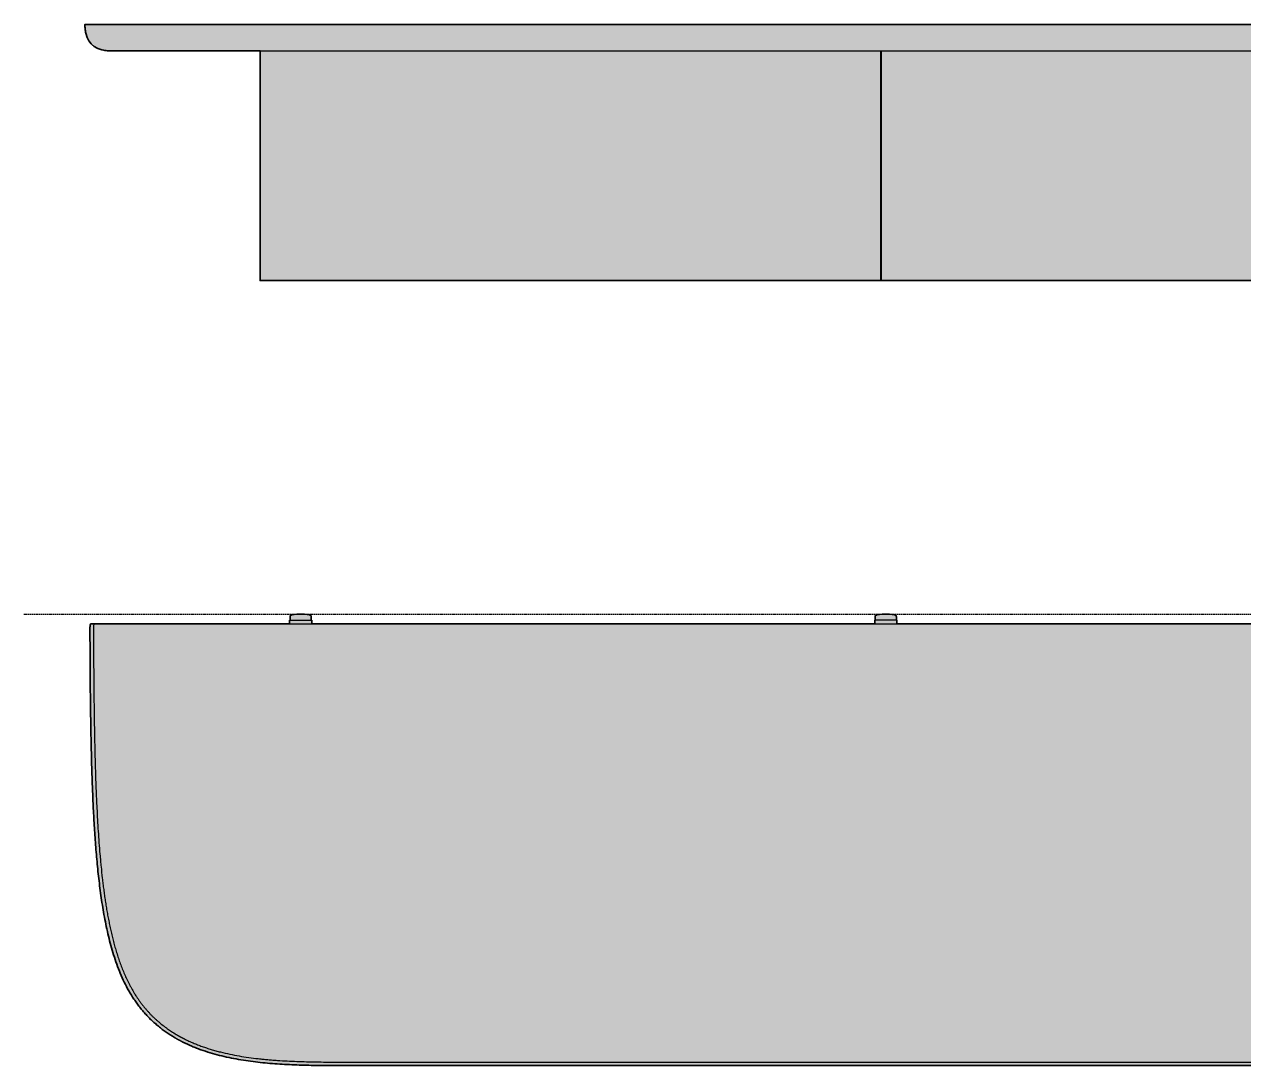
# Model space of a CAD drawing. Header units: millimetres. Extents: x 53 to 1432, y -456 to 160.
# Drawn here: x 53 to 742, y -456 to 133 of the extents above; entities that cross this region are included whole.
import ezdxf

# ---------------------------------------------------------------- set-up
doc = ezdxf.new("R2010")
doc.units = ezdxf.units.MM
doc.linetypes.add('Dots', pattern=[1, 0, -1])
doc.layers.add('Blocks', color=7, linetype='Continuous')
doc.layers.add('Blocks$Fill', color=7, linetype='Continuous', true_color=0xffffff)
for name, color, linetype, lineweight, true_color in [('Blocks$Inner', 7, 'Continuous', 25, 0x007f00), ('Blocks$Outline', 7, 'Continuous', 35, 0xff3f3f), ('Groud', 7, 'Dots', 25, 0x243775)]:
    doc.layers.add(name, color=color, linetype=linetype, lineweight=lineweight, true_color=true_color)

# ---------------------------------------------------------------- blocks, each defined once
blk = doc.blocks.new('Korpus Shelf Top')
at = {"layer": 'Blocks$Fill'}
blk.add_hatch(color=256, dxfattribs=at).paths.add_polyline_path([(824.14, -5.5), (936.56, -5.5), (936.57, -5.5), (936.57, -5.5), (936.57, -5.5), (936.58, -5.5), (936.58, -5.5), (936.59, -5.5), (936.59, -5.5), (936.6, -5.5), (936.6, -5.5), (936.6, -5.5), (936.61, -5.5), (936.61, -5.51), (936.62, -5.51), (936.62, -5.51), (936.63, -5.51), (936.63, -5.51), (936.63, -5.51), (936.64, -5.51), (936.64, -5.51), (936.65, -5.52), (936.65, -5.52), (936.65, -5.52), (936.66, -5.52), (936.66, -5.52), (936.67, -5.53), (936.67, -5.53), (936.67, -5.53), (936.68, -5.53), (936.68, -5.53), (936.69, -5.54), (936.69, -5.54), (936.69, -5.54), (936.7, -5.54), (936.7, -5.55), (936.71, -5.55), (936.71, -5.56), (936.72, -5.57), (936.73, -5.57), (936.74, -5.58), (936.74, -5.59), (936.75, -5.59), (936.76, -5.6), (936.76, -5.61), (936.77, -5.62), (936.78, -5.63), (936.78, -5.64), (936.79, -5.65), (936.79, -5.66), (936.8, -5.67), (936.81, -5.68), (936.81, -5.69), (936.82, -5.7), (936.82, -5.71), (936.84, -5.74), (936.85, -5.76), (936.86, -5.79), (936.87, -5.82), (936.88, -5.84), (936.89, -5.87), (936.89, -5.91), (936.9, -5.94), (936.92, -6.01), (936.93, -6.08), (936.95, -6.16), (936.96, -6.25), (936.97, -6.34), (936.99, -6.53), (937.01, -6.73), (937.02, -6.96), (937.04, -7.45), (937.05, -10.5), (937.04, -12.84), (935.83, -93.51), (934.86, -115.46), (933.31, -137.36), (932.23, -148.29), (930.86, -159.19), (930.04, -164.63), (929.12, -170.05), (928.08, -175.46), (926.91, -180.85), (925.58, -186.2), (924.85, -188.87), (924.08, -191.52), (923.25, -194.16), (922.37, -196.78), (921.43, -199.38), (920.43, -201.96), (919.36, -204.52), (918.22, -207.05), (917.01, -209.54), (915.73, -212), (914.36, -214.41), (913.65, -215.6), (912.91, -216.77), (912.16, -217.93), (911.38, -219.08), (910.58, -220.21), (909.76, -221.32), (908.92, -222.42), (908.05, -223.5), (907.17, -224.56), (906.26, -225.61), (905.34, -226.63), (904.39, -227.64), (903.43, -228.62), (902.44, -229.59), (901.44, -230.54), (900.41, -231.46), (899.37, -232.37), (898.31, -233.25), (897.24, -234.12), (896.15, -234.96), (895.04, -235.78), (893.92, -236.57), (892.78, -237.35), (891.63, -238.1), (890.46, -238.84), (889.28, -239.55), (888.89, -239.78), (886.89, -240.91), (884.45, -242.19), (881.97, -243.38), (879.45, -244.5), (876.9, -245.53), (874.32, -246.5), (871.72, -247.4), (869.09, -248.23), (866.45, -248.99), (863.78, -249.69), (861.11, -250.34), (858.42, -250.93), (855.72, -251.47), (853.01, -251.97), (847.57, -252.82), (842.1, -253.52), (836.63, -254.07), (831.14, -254.51), (820.14, -255.09), (798.12, -255.49), (176.01, -255.49), (153.99, -255.09), (142.99, -254.51), (137.51, -254.07), (132.03, -253.52), (126.56, -252.82), (121.12, -251.97), (118.41, -251.47), (115.71, -250.93), (113.02, -250.34), (110.35, -249.69), (107.69, -248.99), (105.04, -248.23), (102.41, -247.4), (99.81, -246.5), (97.23, -245.53), (94.68, -244.5), (92.16, -243.38), (89.68, -242.19), (89.28, -241.98), (86.84, -240.69), (84.85, -239.55), (83.67, -238.84), (82.51, -238.1), (81.35, -237.35), (80.22, -236.57), (79.09, -235.78), (77.98, -234.96), (76.89, -234.12), (75.82, -233.25), (74.76, -232.37), (73.72, -231.46), (72.7, -230.54), (71.69, -229.59), (70.71, -228.62), (69.74, -227.64), (68.79, -226.63), (67.87, -225.61), (66.96, -224.56), (66.08, -223.5), (65.22, -222.42), (64.37, -221.32), (63.55, -220.21), (62.75, -219.08), (61.98, -217.93), (61.22, -216.77), (60.48, -215.6), (59.77, -214.41), (58.4, -212), (57.12, -209.54), (55.91, -207.05), (54.77, -204.52), (53.71, -201.96), (52.7, -199.38), (51.76, -196.78), (50.88, -194.16), (50.06, -191.52), (49.28, -188.87), (48.55, -186.2), (47.22, -180.85), (46.05, -175.46), (45.01, -170.05), (44.09, -164.63), (42.55, -153.75), (41.33, -142.83), (39.96, -126.42), (38.73, -104.49), (37.35, -49.54), (37.08, -10.5), (37.08, -9.21), (37.09, -7.45), (37.11, -6.96), (37.12, -6.73), (37.14, -6.53), (37.16, -6.34), (37.17, -6.25), (37.18, -6.16), (37.2, -6.08), (37.21, -6.01), (37.23, -5.94), (37.24, -5.91), (37.25, -5.87), (37.26, -5.84), (37.27, -5.82), (37.28, -5.79), (37.29, -5.76), (37.3, -5.74), (37.31, -5.71), (37.31, -5.7), (37.32, -5.69), (37.32, -5.68), (37.33, -5.67), (37.34, -5.66), (37.34, -5.65), (37.35, -5.64), (37.36, -5.63), (37.36, -5.62), (37.37, -5.61), (37.38, -5.6), (37.38, -5.59), (37.39, -5.59), (37.4, -5.58), (37.4, -5.57), (37.41, -5.57), (37.42, -5.56), (37.42, -5.55), (37.43, -5.55), (37.43, -5.54), (37.44, -5.54), (37.44, -5.54), (37.45, -5.54), (37.45, -5.53), (37.45, -5.53), (37.46, -5.53), (37.46, -5.53), (37.47, -5.53), (37.47, -5.52), (37.47, -5.52), (37.48, -5.52), (37.48, -5.52), (37.49, -5.52), (37.49, -5.51), (37.49, -5.51), (37.5, -5.51), (37.5, -5.51), (37.51, -5.51), (37.51, -5.51), (37.51, -5.51), (37.52, -5.51), (37.52, -5.5), (37.53, -5.5), (37.53, -5.5), (37.54, -5.5), (37.54, -5.5), (37.54, -5.5), (37.55, -5.5), (37.55, -5.5), (37.56, -5.5), (37.56, -5.5), (37.57, -5.5), (37.57, -5.5), (39.63, -5.5), (150, -5.5), (150, -3.5), (150, -3.5), (150.25, -3.5), (150.25, -3.5), (150.26, -2.08), (150.27, -1.82), (150.29, -1.59), (150.3, -1.49), (150.31, -1.4), (150.32, -1.31), (150.33, -1.27), (150.34, -1.23), (150.35, -1.2), (150.35, -1.17), (150.36, -1.14), (150.37, -1.11), (150.38, -1.08), (150.39, -1.05), (150.4, -1.03), (150.41, -1), (150.42, -0.98), (150.43, -0.95), (150.44, -0.93), (150.45, -0.91), (150.46, -0.89), (150.47, -0.87), (150.49, -0.85), (150.5, -0.83), (150.52, -0.81), (150.53, -0.79), (150.55, -0.77), (150.56, -0.76), (150.58, -0.74), (150.59, -0.72), (150.61, -0.71), (150.63, -0.69), (150.65, -0.68), (150.67, -0.67), (150.69, -0.65), (150.71, -0.64), (150.73, -0.63), (150.75, -0.61), (150.78, -0.6), (150.8, -0.59), (150.83, -0.57), (150.86, -0.56), (150.93, -0.53), (151, -0.5), (151.07, -0.48), (151.14, -0.45), (151.22, -0.42), (151.3, -0.4), (151.39, -0.37), (151.49, -0.35), (151.59, -0.33), (151.81, -0.28), (152.05, -0.24), (152.32, -0.2), (152.62, -0.16), (152.94, -0.12), (153.31, -0.09), (154.13, -0.04), (155.11, -0.01), (156.25, 0), (157.4, -0.01), (158.37, -0.04), (159.2, -0.09), (159.56, -0.12), (159.89, -0.16), (160.19, -0.2), (160.46, -0.24), (160.7, -0.28), (160.92, -0.33), (161.02, -0.35), (161.11, -0.37), (161.2, -0.4), (161.29, -0.42), (161.36, -0.45), (161.44, -0.48), (161.51, -0.5), (161.57, -0.53), (161.62, -0.55), (161.66, -0.57), (161.7, -0.59), (161.74, -0.61), (161.76, -0.62), (161.77, -0.63), (161.79, -0.64), (161.81, -0.65), (161.83, -0.66), (161.84, -0.67), (161.86, -0.68), (161.87, -0.69), (161.89, -0.7), (161.9, -0.72), (161.92, -0.73), (161.93, -0.74), (161.94, -0.76), (161.96, -0.77), (161.97, -0.78), (161.98, -0.8), (161.99, -0.81), (162.01, -0.83), (162.02, -0.84), (162.03, -0.86), (162.04, -0.88), (162.05, -0.89), (162.06, -0.91), (162.07, -0.93), (162.08, -0.95), (162.08, -0.96), (162.09, -0.98), (162.1, -0.99), (162.11, -1.01), (162.11, -1.03), (162.12, -1.07), (162.14, -1.11), (162.15, -1.15), (162.16, -1.19), (162.17, -1.23), (162.18, -1.27), (162.18, -1.31), (162.2, -1.4), (162.21, -1.49), (162.22, -1.59), (162.23, -1.82), (162.24, -2.08), (162.25, -3.5), (162.25, -3.5), (162.44, -3.5), (162.5, -3.5), (162.5, -3.5), (162.5, -5.5), (480.82, -5.5), (480.82, -3.5), (480.82, -3.5), (481.07, -3.5), (481.07, -3.5), (481.08, -2.08), (481.09, -1.82), (481.1, -1.59), (481.11, -1.49), (481.12, -1.4), (481.14, -1.31), (481.14, -1.27), (481.15, -1.23), (481.16, -1.2), (481.17, -1.17), (481.17, -1.14), (481.18, -1.11), (481.19, -1.08), (481.2, -1.05), (481.21, -1.03), (481.22, -1), (481.23, -0.98), (481.24, -0.95), (481.25, -0.93), (481.26, -0.91), (481.27, -0.89), (481.29, -0.87), (481.3, -0.85), (481.31, -0.83), (481.33, -0.81), (481.34, -0.79), (481.36, -0.77), (481.37, -0.76), (481.39, -0.74), (481.41, -0.72), (481.42, -0.71), (481.44, -0.69), (481.46, -0.68), (481.48, -0.67), (481.5, -0.65), (481.52, -0.64), (481.54, -0.63), (481.56, -0.61), (481.59, -0.6), (481.61, -0.59), (481.64, -0.57), (481.68, -0.56), (481.74, -0.53), (481.81, -0.5), (481.88, -0.48), (481.95, -0.45), (482.03, -0.42), (482.12, -0.4), (482.21, -0.37), (482.3, -0.35), (482.4, -0.33), (482.62, -0.28), (482.86, -0.24), (483.13, -0.2), (483.43, -0.16), (483.76, -0.12), (484.12, -0.09), (484.94, -0.04), (485.92, -0.01), (487.07, 0), (488.21, -0.01), (489.19, -0.04), (490.01, -0.09), (490.37, -0.12), (490.7, -0.16), (491, -0.2), (491.27, -0.24), (491.51, -0.28), (491.73, -0.33), (491.83, -0.35), (491.93, -0.37), (492.01, -0.4), (492.1, -0.42), (492.18, -0.45), (492.25, -0.48), (492.32, -0.5), (492.39, -0.53), (492.43, -0.55), (492.47, -0.57), (492.51, -0.59), (492.55, -0.61), (492.57, -0.62), (492.59, -0.63), (492.6, -0.64), (492.62, -0.65), (492.64, -0.66), (492.65, -0.67), (492.67, -0.68), (492.69, -0.69), (492.7, -0.7), (492.72, -0.72), (492.73, -0.73), (492.74, -0.74), (492.76, -0.76), (492.77, -0.77), (492.78, -0.78), (492.8, -0.8), (492.81, -0.81), (492.82, -0.83), (492.83, -0.84), (492.84, -0.86), (492.85, -0.88), (492.86, -0.89), (492.87, -0.91), (492.88, -0.93), (492.89, -0.95), (492.9, -0.96), (492.9, -0.98), (492.91, -0.99), (492.92, -1.01), (492.92, -1.03), (492.94, -1.07), (492.95, -1.11), (492.96, -1.15), (492.97, -1.19), (492.98, -1.23), (492.99, -1.27), (493, -1.31), (493.01, -1.4), (493.02, -1.49), (493.03, -1.59), (493.05, -1.82), (493.06, -2.08), (493.07, -3.5), (493.07, -3.5), (493.26, -3.5), (493.32, -3.5), (493.32, -3.5), (493.32, -5.5), (811.64, -5.5), (811.64, -3.5), (811.64, -3.5), (811.89, -3.5), (811.89, -3.5), (811.9, -2.08), (811.91, -1.82), (811.92, -1.59), (811.93, -1.49), (811.94, -1.4), (811.96, -1.31), (811.96, -1.27), (811.97, -1.23), (811.98, -1.2), (811.99, -1.17), (811.99, -1.14), (812, -1.11), (812.01, -1.08), (812.02, -1.05), (812.03, -1.03), (812.04, -1), (812.05, -0.98), (812.06, -0.95), (812.07, -0.93), (812.08, -0.91), (812.09, -0.89), (812.11, -0.87), (812.12, -0.85), (812.13, -0.83), (812.15, -0.81), (812.16, -0.79), (812.18, -0.77), (812.19, -0.76), (812.21, -0.74), (812.23, -0.72), (812.25, -0.71), (812.26, -0.69), (812.28, -0.68), (812.3, -0.67), (812.32, -0.65), (812.34, -0.64), (812.36, -0.63), (812.39, -0.61), (812.41, -0.6), (812.43, -0.59), (812.46, -0.57), (812.5, -0.56), (812.57, -0.53), (812.63, -0.5), (812.7, -0.48), (812.78, -0.45), (812.85, -0.42), (812.94, -0.4), (813.03, -0.37), (813.12, -0.35), (813.22, -0.33), (813.44, -0.28), (813.68, -0.24), (813.95, -0.2), (814.25, -0.16), (814.58, -0.12), (814.94, -0.09), (815.76, -0.04), (816.74, -0.01), (817.89, 0), (819.03, -0.01), (820.01, -0.04), (820.83, -0.09), (821.2, -0.12), (821.52, -0.16), (821.82, -0.2), (822.09, -0.24), (822.33, -0.28), (822.55, -0.33), (822.65, -0.35), (822.75, -0.37), (822.83, -0.4), (822.92, -0.42), (823, -0.45), (823.07, -0.48), (823.14, -0.5), (823.21, -0.53), (823.27, -0.55), (823.3, -0.57), (823.33, -0.58), (823.35, -0.6), (823.38, -0.61), (823.41, -0.63), (823.43, -0.64), (823.46, -0.66), (823.48, -0.67), (823.5, -0.69), (823.51, -0.7), (823.52, -0.7), (823.53, -0.71), (823.54, -0.72), (823.55, -0.73), (823.56, -0.74), (823.57, -0.75), (823.58, -0.76), (823.59, -0.77), (823.6, -0.78), (823.61, -0.79), (823.62, -0.8), (823.63, -0.81), (823.63, -0.82), (823.64, -0.83), (823.65, -0.84), (823.66, -0.85), (823.67, -0.87), (823.67, -0.88), (823.68, -0.89), (823.69, -0.9), (823.69, -0.92), (823.7, -0.93), (823.71, -0.94), (823.72, -0.97), (823.73, -1), (823.74, -1.03), (823.76, -1.06), (823.77, -1.09), (823.78, -1.12), (823.78, -1.16), (823.79, -1.2), (823.8, -1.23), (823.81, -1.27), (823.82, -1.31), (823.83, -1.4), (823.84, -1.49), (823.85, -1.59), (823.87, -1.82), (823.88, -2.08), (823.89, -3.5), (823.89, -3.5), (824.08, -3.5), (824.14, -3.5), (824.14, -3.5)], flags=0)
at = {"layer": 'Blocks$Inner'}
for points in [[(37.57, -5.5), (936.56, -5.5)], [(89.68, -242.19), (89.28, -241.98), (88.87, -241.77), (88.46, -241.56), (88.05, -241.34), (87.65, -241.13), (87.24, -240.91), (86.84, -240.69), (86.44, -240.47), (86.04, -240.24), (85.64, -240.01), (85.25, -239.78), (84.85, -239.55)], [(176.02, -253.49), (798.11, -253.49)], [(798.12, -255.49), (176.01, -255.49)]]:
    blk.add_lwpolyline(points, dxfattribs=at)
for points, knots in [([(150.8, -0.59), (150.84, -0.57), (150.88, -0.55), (150.93, -0.53), (151.61, -0.24), (152.97, 0), (156.25, 0)], [3.148022, 3.148022, 3.148022, 3.148022, 3.291394, 3.291394, 3.291394, 8.691147, 8.691147, 8.691147, 8.691147]), ([(156.25, 0), (159.54, 0), (160.9, -0.24), (161.57, -0.53), (161.81, -0.63), (161.97, -0.73), (162.07, -0.93)], [8.691147, 8.691147, 8.691147, 8.691147, 14.0909, 14.0909, 14.0909, 14.806136, 14.806136, 14.806136, 14.806136]), ([(481.61, -0.59), (481.65, -0.57), (481.7, -0.55), (481.74, -0.53), (482.42, -0.24), (483.78, 0), (487.07, 0)], [3.148022, 3.148022, 3.148022, 3.148022, 3.291394, 3.291394, 3.291394, 8.691147, 8.691147, 8.691147, 8.691147]), ([(487.07, 0), (490.35, 0), (491.71, -0.24), (492.39, -0.53), (492.63, -0.63), (492.78, -0.73), (492.88, -0.93)], [8.691147, 8.691147, 8.691147, 8.691147, 14.0909, 14.0909, 14.0909, 14.806136, 14.806136, 14.806136, 14.806136]), ([(37.08, -10.5), (37.08, -10.06), (37.08, -9.63), (37.08, -8.78), (37.08, -8.38), (37.08, -8), (37.08, -7.62), (37.09, -7.27), (37.12, -6.65), (37.15, -6.38), (37.22, -5.94), (37.27, -5.78), (37.39, -5.56), (37.47, -5.5), (37.57, -5.5)], [343.668935, 343.668935, 343.668935, 343.668935, 344.981591, 344.981591, 346.294237, 346.294237, 346.294237, 347.61506, 347.61506, 348.936142, 348.936142, 350.257751, 350.257751, 351.579551, 351.579551, 351.579551, 351.579551]), ([(39.63, -5.5), (39.6, -5.5), (39.57, -5.5), (39.54, -5.51), (39.49, -5.53), (39.44, -5.56), (39.4, -5.61), (39.35, -5.66), (39.31, -5.73), (39.28, -5.82), (39.24, -5.92), (39.21, -6.04), (39.19, -6.18), (39.16, -6.35), (39.14, -6.54), (39.12, -6.76), (39.1, -7.04), (39.09, -7.35), (39.09, -7.7), (39.08, -8.11), (39.08, -8.56), (39.08, -9.27), (39.08, -9.51), (39.08, -9.88), (39.08, -10.01), (39.08, -10.25), (39.08, -10.38), (39.08, -10.5)], [-7.909947, -7.909947, -7.909947, -7.909947, -7.547238, -7.547238, -7.547238, -6.833783, -6.833783, -6.833783, -6.068144, -6.068144, -6.068144, -5.221173, -5.221173, -5.221173, -4.238087, -4.238087, -4.238087, -2.979817, -2.979817, -2.979817, -1.48876, -1.48876, -0.744253, -0.744253, -0.372126, -0.372126, 0, 0, 0, 0]), ([(150.25, -3.5), (150.25, -2.32), (150.25, -1.64), (150.34, -1.23), (150.41, -0.88), (150.55, -0.72), (150.8, -0.59)], [0, 0, 0, 0, 2.275789, 2.275789, 2.275789, 3.148022, 3.148022, 3.148022, 3.148022]), ([(162.07, -0.93), (162.11, -1.01), (162.14, -1.11), (162.17, -1.23), (162.25, -1.64), (162.25, -2.32), (162.25, -3.5)], [14.806136, 14.806136, 14.806136, 14.806136, 15.106505, 15.106505, 15.106505, 17.382294, 17.382294, 17.382294, 17.382294]), ([(481.07, -3.5), (481.07, -2.32), (481.07, -1.64), (481.15, -1.23), (481.22, -0.88), (481.36, -0.72), (481.61, -0.59)], [0, 0, 0, 0, 2.275789, 2.275789, 2.275789, 3.148022, 3.148022, 3.148022, 3.148022]), ([(492.88, -0.93), (492.92, -1.01), (492.96, -1.11), (492.98, -1.23), (493.07, -1.64), (493.07, -2.32), (493.07, -3.5)], [14.806136, 14.806136, 14.806136, 14.806136, 15.106505, 15.106505, 15.106505, 17.382294, 17.382294, 17.382294, 17.382294]), ([(39.08, -10.5), (39.09, -12.2), (39.09, -13.89), (39.1, -15.59), (39.11, -18.49), (39.12, -21.4), (39.14, -24.3), (39.15, -26.75), (39.17, -29.19), (39.19, -31.64), (39.22, -36), (39.25, -40.35), (39.3, -44.71), (39.32, -46.88), (39.35, -49.06), (39.37, -51.24), (39.4, -53.41), (39.43, -55.59), (39.46, -57.76), (39.49, -59.94), (39.53, -62.11), (39.57, -64.29), (39.6, -66.46), (39.65, -68.64), (39.69, -70.81), (39.78, -75.16), (39.88, -79.5), (40, -83.85), (40.06, -86.02), (40.13, -88.19), (40.2, -90.36), (40.27, -92.53), (40.34, -94.7), (40.42, -96.87), (40.5, -99.04), (40.59, -101.21), (40.68, -103.37), (40.73, -104.46), (40.78, -105.54), (40.83, -106.63), (40.88, -107.71), (40.93, -108.79), (40.98, -109.88), (41.09, -112.04), (41.2, -114.21), (41.33, -116.37), (41.45, -118.54), (41.58, -120.7), (41.72, -122.86), (41.86, -125.02), (42.01, -127.19), (42.18, -129.35), (42.34, -131.51), (42.51, -133.66), (42.69, -135.82), (42.81, -137.13), (42.92, -138.43), (43.04, -139.74), (43.14, -140.82), (43.25, -141.89), (43.36, -142.97), (43.57, -145.12), (43.8, -147.28), (44.05, -149.43), (44.17, -150.5), (44.3, -151.58), (44.43, -152.65), (44.56, -153.72), (44.7, -154.8), (44.84, -155.87), (44.98, -156.94), (45.13, -158.01), (45.28, -159.08), (45.43, -160.15), (45.59, -161.22), (45.75, -162.29), (45.91, -163.36), (46.08, -164.43), (46.26, -165.5), (46.43, -166.56), (46.61, -167.63), (46.8, -168.69), (46.99, -169.76), (47.18, -170.82), (47.38, -171.88), (47.58, -172.94), (47.79, -174), (48.01, -175.06), (48.23, -176.12), (48.45, -177.18), (48.68, -178.23), (48.91, -179.29), (49.15, -180.34), (49.4, -181.39), (49.65, -182.44), (49.91, -183.49), (50.18, -184.54), (50.45, -185.58), (50.73, -186.63), (51.02, -187.67), (51.31, -188.71), (51.61, -189.74), (51.92, -190.78), (52.23, -191.81), (52.56, -192.84), (52.89, -193.86), (53.23, -194.89), (53.57, -195.91), (53.94, -196.92), (54.3, -197.94), (54.67, -198.95), (55.06, -199.95), (55.45, -200.96), (55.85, -201.95), (56.27, -202.95), (56.69, -203.94), (57.13, -204.92), (57.58, -205.89), (58.03, -206.87), (58.49, -207.84), (58.98, -208.79), (59.22, -209.27), (59.47, -209.75), (59.72, -210.22), (59.97, -210.69), (60.23, -211.16), (60.49, -211.63), (61, -212.57), (61.54, -213.49), (62.1, -214.41), (62.51, -215.08), (62.93, -215.74), (63.36, -216.4), (63.65, -216.85), (63.95, -217.29), (64.25, -217.73), (64.56, -218.17), (64.86, -218.6), (65.17, -219.04), (65.49, -219.47), (65.8, -219.9), (66.12, -220.32), (66.45, -220.74), (66.77, -221.16), (67.1, -221.58), (67.43, -222), (67.77, -222.41), (68.11, -222.82), (68.45, -223.23), (68.8, -223.63), (69.15, -224.03), (69.5, -224.43), (69.85, -224.82), (70.21, -225.21), (70.57, -225.61), (70.93, -225.99), (71.3, -226.37), (71.67, -226.76), (72.04, -227.13), (72.42, -227.51), (72.8, -227.88), (73.18, -228.25), (73.56, -228.61), (73.95, -228.98), (74.34, -229.34), (74.73, -229.69), (75.13, -230.04), (75.53, -230.39), (75.93, -230.74), (76.73, -231.43), (77.56, -232.1), (78.39, -232.75), (78.81, -233.07), (79.23, -233.4), (79.66, -233.71), (80.08, -234.03), (80.51, -234.34), (80.95, -234.64), (81.68, -235.16), (82.42, -235.66), (83.16, -236.15), (84.05, -236.73), (84.95, -237.29), (85.87, -237.83)], [0, 0, 0, 0, 5.088123, 5.088123, 5.088123, 13.803067, 13.803067, 13.803067, 21.140575, 21.140575, 21.140575, 34.206584, 34.206584, 34.206584, 40.737277, 40.737277, 40.737277, 47.265608, 47.265608, 47.265608, 53.791602, 53.791602, 53.791602, 60.3157, 60.3157, 60.3157, 73.354976, 73.354976, 73.354976, 79.870374, 79.870374, 79.870374, 86.383623, 86.383623, 86.383623, 92.894635, 92.894635, 92.894635, 96.149048, 96.149048, 96.149048, 99.402799, 99.402799, 99.402799, 105.908576, 105.908576, 105.908576, 112.410461, 112.410461, 112.410461, 118.910081, 118.910081, 118.910081, 125.407205, 125.407205, 125.407205, 129.338466, 129.338466, 129.338466, 132.585238, 132.585238, 132.585238, 139.077935, 139.077935, 139.077935, 142.323963, 142.323963, 142.323963, 145.568849, 145.568849, 145.568849, 148.812384, 148.812384, 148.812384, 152.057582, 152.057582, 152.057582, 155.300598, 155.300598, 155.300598, 158.54343, 158.54343, 158.54343, 161.786081, 161.786081, 161.786081, 165.028138, 165.028138, 165.028138, 168.270275, 168.270275, 168.270275, 171.51114, 171.51114, 171.51114, 174.750195, 174.750195, 174.750195, 177.989897, 177.989897, 177.989897, 181.227256, 181.227256, 181.227256, 184.463101, 184.463101, 184.463101, 187.69645, 187.69645, 187.69645, 190.928405, 190.928405, 190.928405, 194.15724, 194.15724, 194.15724, 197.381932, 197.381932, 197.381932, 200.601962, 200.601962, 200.601962, 202.209715, 202.209715, 202.209715, 203.816584, 203.816584, 203.816584, 207.026262, 207.026262, 207.026262, 209.387085, 209.387085, 209.387085, 210.986895, 210.986895, 210.986895, 212.585319, 212.585319, 212.585319, 214.182911, 214.182911, 214.182911, 215.779024, 215.779024, 215.779024, 217.374474, 217.374474, 217.374474, 218.967971, 218.967971, 218.967971, 220.56086, 220.56086, 220.56086, 222.152922, 222.152922, 222.152922, 223.744429, 223.744429, 223.744429, 225.336061, 225.336061, 225.336061, 226.926301, 226.926301, 226.926301, 228.516629, 228.516629, 228.516629, 231.697371, 231.697371, 231.697371, 233.287846, 233.287846, 233.287846, 234.877869, 234.877869, 234.877869, 237.557366, 237.557366, 237.557366, 240.739371, 240.739371, 240.739371, 240.739371]), ([(90.58, -240.4), (91.38, -240.8), (93, -241.58), (95.46, -242.67), (97.96, -243.68), (100.48, -244.63), (103.04, -245.51), (105.62, -246.32), (108.22, -247.07), (111.71, -248), (116.12, -249.01), (121.46, -250.03), (126.84, -250.87), (131.35, -251.44), (134.97, -251.82), (137.68, -252.08), (140.41, -252.31), (144.04, -252.58), (148.6, -252.86), (154.07, -253.1), (159.55, -253.27), (166.86, -253.43), (172.36, -253.47), (176.02, -253.49)], [246.114565, 246.114565, 246.114565, 246.114565, 248.800198, 251.491626, 254.186256, 256.883484, 259.584917, 262.28927, 264.995763, 267.704996, 273.131635, 278.568677, 284.013969, 289.46678, 292.195347, 294.925626, 297.658022, 300.391985, 305.8641, 311.340718, 316.823532, 322.30894, 333.298691, 333.298691, 333.298691, 333.298691]), ([(97.23, -245.53), (96.38, -245.2), (95.53, -244.85), (92.99, -243.78), (91.33, -243.01), (89.68, -242.19)], [80.852404, 80.852404, 80.852404, 80.852404, 83.513772, 83.513772, 88.836508, 88.836508, 88.836508, 88.836508])]:
    blk.add_open_spline(points, degree=3, knots=knots, dxfattribs=at)
for points, degree in [([(150, -5.5), (150, -4.5), (150, -3.5)], 2), ([(162.5, -3.5), (162.5, -4.5), (162.5, -5.5)], 2), ([(480.82, -3.5), (480.82, -4.5), (480.82, -5.5)], 2), ([(493.32, -5.5), (493.32, -4.5), (493.32, -3.5)], 2), ([(37.09, -12.84), (37.09, -12.06), (37.08, -11.28), (37.08, -10.5)], 3), ([(37.16, -27.53), (37.13, -22.63), (37.11, -17.74), (37.09, -12.84)], 3), ([(37.24, -38.54), (37.21, -34.87), (37.18, -31.2), (37.16, -27.53)], 3), ([(37.35, -49.54), (37.31, -45.87), (37.27, -42.2), (37.24, -38.54)], 3), ([(37.5, -60.54), (37.45, -56.88), (37.4, -53.21), (37.35, -49.54)], 3), ([(37.7, -71.54), (37.63, -67.87), (37.56, -64.21), (37.5, -60.54)], 3), ([(37.97, -82.53), (37.87, -78.87), (37.78, -75.2), (37.7, -71.54)], 3), ([(38.3, -93.51), (38.18, -89.85), (38.06, -86.19), (37.97, -82.53)], 3), ([(38.73, -104.49), (38.57, -100.83), (38.43, -97.17), (38.3, -93.51)], 3), ([(39.27, -115.46), (39.07, -111.8), (38.89, -108.15), (38.73, -104.49)], 3), ([(39.96, -126.42), (39.7, -122.77), (39.48, -119.11), (39.27, -115.46)], 3), ([(40.82, -137.36), (40.5, -133.72), (40.21, -130.07), (39.96, -126.42)], 3), ([(41.33, -142.83), (41.15, -141.01), (40.98, -139.18), (40.82, -137.36)], 3), ([(41.91, -148.29), (41.7, -146.47), (41.51, -144.65), (41.33, -142.83)], 3), ([(42.55, -153.75), (42.32, -151.93), (42.11, -150.11), (41.91, -148.29)], 3), ([(43.28, -159.19), (43.02, -157.38), (42.78, -155.56), (42.55, -153.75)], 3), ([(44.09, -164.63), (43.8, -162.82), (43.53, -161.01), (43.28, -159.19)], 3), ([(45.01, -170.05), (44.69, -168.25), (44.38, -166.44), (44.09, -164.63)], 3), ([(46.05, -175.46), (45.68, -173.67), (45.34, -171.86), (45.01, -170.05)], 3), ([(47.22, -180.85), (46.81, -179.06), (46.42, -177.26), (46.05, -175.46)], 3), ([(48.55, -186.2), (48.08, -184.43), (47.64, -182.64), (47.22, -180.85)], 3), ([(50.06, -191.52), (49.52, -189.76), (49.02, -187.98), (48.55, -186.2)], 3), ([(51.76, -196.78), (51.16, -195.04), (50.59, -193.29), (50.06, -191.52)], 3), ([(53.71, -201.96), (53.02, -200.25), (52.37, -198.52), (51.76, -196.78)], 3), ([(55.91, -207.05), (55.13, -205.37), (54.39, -203.68), (53.71, -201.96)], 3), ([(58.4, -212), (57.52, -210.37), (56.69, -208.72), (55.91, -207.05)], 3), ([(61.22, -216.77), (60.22, -215.21), (59.29, -213.62), (58.4, -212)], 3), ([(62.75, -219.08), (62.23, -218.32), (61.72, -217.55), (61.22, -216.77)], 3), ([(64.37, -221.32), (63.82, -220.58), (63.28, -219.83), (62.75, -219.08)], 3), ([(66.08, -223.5), (65.5, -222.78), (64.93, -222.06), (64.37, -221.32)], 3), ([(67.87, -225.61), (67.26, -224.91), (66.66, -224.21), (66.08, -223.5)], 3), ([(69.74, -227.64), (69.1, -226.97), (68.48, -226.3), (67.87, -225.61)], 3), ([(71.69, -229.59), (71.03, -228.95), (70.38, -228.3), (69.74, -227.64)], 3), ([(73.72, -231.46), (73.03, -230.85), (72.35, -230.23), (71.69, -229.59)], 3), ([(75.82, -233.25), (75.11, -232.67), (74.41, -232.07), (73.72, -231.46)], 3), ([(77.98, -234.96), (77.25, -234.4), (76.53, -233.83), (75.82, -233.25)], 3), ([(80.22, -236.57), (79.46, -236.05), (78.72, -235.51), (77.98, -234.96)], 3), ([(84.85, -239.55), (83.27, -238.61), (81.72, -237.62), (80.22, -236.57)], 3), ([(85.87, -237.83), (86, -237.9), (86.12, -237.98), (86.25, -238.05)], 3), ([(90.18, -240.2), (90.32, -240.26), (90.45, -240.33), (90.58, -240.4)], 3), ([(99.81, -246.5), (98.95, -246.19), (98.09, -245.87), (97.23, -245.53)], 3), ([(105.04, -248.23), (103.28, -247.69), (101.54, -247.12), (99.81, -246.5)], 3), ([(110.35, -249.69), (108.57, -249.24), (106.8, -248.76), (105.04, -248.23)], 3), ([(115.71, -250.93), (113.92, -250.55), (112.13, -250.14), (110.35, -249.69)], 3), ([(121.12, -251.97), (119.32, -251.65), (117.51, -251.31), (115.71, -250.93)], 3), ([(126.56, -252.82), (124.75, -252.56), (122.93, -252.28), (121.12, -251.97)], 3), ([(132.03, -253.52), (130.2, -253.31), (128.38, -253.08), (126.56, -252.82)], 3), ([(137.51, -254.07), (135.68, -253.91), (133.85, -253.72), (132.03, -253.52)], 3), ([(142.99, -254.51), (141.16, -254.38), (139.33, -254.24), (137.51, -254.07)], 3), ([(148.49, -254.84), (146.66, -254.75), (144.83, -254.64), (142.99, -254.51)], 3), ([(153.99, -255.09), (152.16, -255.02), (150.32, -254.94), (148.49, -254.84)], 3), ([(159.49, -255.26), (157.66, -255.22), (155.82, -255.16), (153.99, -255.09)], 3), ([(165, -255.38), (163.16, -255.35), (161.33, -255.31), (159.49, -255.26)], 3), ([(176.01, -255.49), (172.34, -255.47), (168.67, -255.44), (165, -255.38)], 3)]:
    blk.add_open_spline(points, degree=degree, dxfattribs=at)
for points, weights in [([(150, -3.5), (150, -3.5), (150.25, -3.5)], [1, 0.944135586745, 0.909581551934]), ([(150.25, -3.5), (151.57, -3.5), (156.25, -3.5)], [0.909581551934, 0.762971194442, 1]), ([(156.25, -3.5), (160.94, -3.5), (162.25, -3.5)], [1, 0.762971489635, 0.90958118676]), ([(162.25, -3.5), (162.5, -3.5), (162.5, -3.5)], [0.90958118676, 0.944135291551, 1]), ([(481.07, -3.5), (480.82, -3.5), (480.82, -3.5)], [0.909581551934, 0.944135586745, 1]), ([(487.07, -3.5), (482.38, -3.5), (481.07, -3.5)], [1, 0.762971194442, 0.909581551934]), ([(493.07, -3.5), (491.75, -3.5), (487.07, -3.5)], [0.90958118676, 0.762971489635, 1]), ([(493.32, -3.5), (493.32, -3.5), (493.07, -3.5)], [1, 0.944135291551, 0.90958118676]), ([(86.25, -238.05), (86.45, -238.17), (86.64, -238.28)], [1, 0.999999992949, 1]), ([(86.64, -238.28), (86.84, -238.39), (87.03, -238.5)], [1, 0.999999993118, 1]), ([(87.03, -238.5), (87.22, -238.61), (87.42, -238.72)], [1, 0.999999993287, 1]), ([(87.42, -238.72), (87.61, -238.83), (87.81, -238.94)], [1, 0.999999993455, 1]), ([(87.81, -238.94), (88.01, -239.05), (88.2, -239.15)], [1, 0.999999993622, 1]), ([(88.2, -239.15), (88.4, -239.26), (88.6, -239.37)], [1, 0.999999993787, 1]), ([(88.6, -239.37), (88.79, -239.47), (88.99, -239.58)], [1, 0.999999993952, 1]), ([(88.99, -239.58), (89.19, -239.68), (89.39, -239.79)], [1, 0.999999994114, 1]), ([(89.39, -239.79), (89.58, -239.89), (89.78, -239.99)], [1, 0.999999994275, 1]), ([(89.78, -239.99), (89.98, -240.09), (90.18, -240.2)], [1, 0.999999994435, 1])]:
    blk.add_rational_spline(points, weights, degree=2, dxfattribs=at)
at = {"layer": 'Blocks$Outline'}
for points, knots in [([(150.25, -3.5), (150.25, -2.32), (150.25, -1.64), (150.34, -1.23), (150.41, -0.88), (150.55, -0.72), (150.8, -0.59), (150.84, -0.57), (150.88, -0.55), (150.93, -0.53), (151.61, -0.24), (152.97, 0), (156.25, 0), (159.54, 0), (160.9, -0.24), (161.57, -0.53), (161.81, -0.63), (161.97, -0.73), (162.07, -0.93), (162.11, -1.01), (162.14, -1.11), (162.17, -1.23), (162.25, -1.64), (162.25, -2.32), (162.25, -3.5)], [0, 0, 0, 0, 2.275789, 2.275789, 2.275789, 3.148022, 3.148022, 3.148022, 3.291394, 3.291394, 3.291394, 8.691147, 8.691147, 8.691147, 14.0909, 14.0909, 14.0909, 14.806136, 14.806136, 14.806136, 15.106505, 15.106505, 15.106505, 17.382294, 17.382294, 17.382294, 17.382294]), ([(481.07, -3.5), (481.07, -2.32), (481.07, -1.64), (481.15, -1.23), (481.22, -0.88), (481.36, -0.72), (481.61, -0.59), (481.65, -0.57), (481.7, -0.55), (481.74, -0.53), (482.42, -0.24), (483.78, 0), (487.07, 0), (490.35, 0), (491.71, -0.24), (492.39, -0.53), (492.63, -0.63), (492.78, -0.73), (492.88, -0.93), (492.92, -1.01), (492.96, -1.11), (492.98, -1.23), (493.07, -1.64), (493.07, -2.32), (493.07, -3.5)], [0, 0, 0, 0, 2.275789, 2.275789, 2.275789, 3.148022, 3.148022, 3.148022, 3.291394, 3.291394, 3.291394, 8.691147, 8.691147, 8.691147, 14.0909, 14.0909, 14.0909, 14.806136, 14.806136, 14.806136, 15.106505, 15.106505, 15.106505, 17.382294, 17.382294, 17.382294, 17.382294]), ([(176.01, -255.49), (172.34, -255.47), (168.67, -255.44), (165, -255.38), (163.16, -255.35), (161.33, -255.31), (159.49, -255.26), (157.66, -255.22), (155.82, -255.16), (153.99, -255.09), (152.16, -255.02), (150.32, -254.94), (148.49, -254.84), (146.66, -254.75), (144.83, -254.64), (142.99, -254.51), (141.16, -254.38), (139.33, -254.24), (137.51, -254.07), (135.68, -253.91), (133.85, -253.72), (132.03, -253.52), (130.2, -253.31), (128.38, -253.08), (126.56, -252.82), (124.75, -252.56), (122.93, -252.28), (121.12, -251.97), (119.32, -251.65), (117.51, -251.31), (115.71, -250.93), (113.92, -250.55), (112.13, -250.14), (110.35, -249.69), (108.57, -249.24), (106.8, -248.76), (105.04, -248.23), (103.28, -247.69), (101.54, -247.12), (99.81, -246.5), (98.95, -246.19), (98.09, -245.87), (97.23, -245.53), (96.38, -245.2), (95.53, -244.85), (92.99, -243.78), (91.33, -243.01), (89.68, -242.19), (89.55, -242.12), (89.41, -242.05), (89.28, -241.98), (89.14, -241.91), (89, -241.84), (88.87, -241.77), (88.73, -241.7), (88.6, -241.63), (88.46, -241.56), (88.32, -241.49), (88.19, -241.41), (88.05, -241.34), (87.92, -241.27), (87.78, -241.2), (87.65, -241.13), (87.51, -241.05), (87.38, -240.98), (87.24, -240.91), (87.11, -240.84), (86.98, -240.76), (86.84, -240.69), (86.71, -240.61), (86.58, -240.54), (86.44, -240.47), (86.31, -240.39), (86.18, -240.31), (86.04, -240.24), (85.91, -240.16), (85.78, -240.09), (85.64, -240.01), (85.51, -239.94), (85.38, -239.86), (85.25, -239.78), (85.11, -239.7), (84.98, -239.63), (84.85, -239.55), (83.27, -238.61), (81.72, -237.62), (80.22, -236.57), (79.46, -236.05), (78.72, -235.51), (77.98, -234.96), (77.25, -234.4), (76.53, -233.83), (75.82, -233.25), (75.11, -232.67), (74.41, -232.07), (73.72, -231.46), (73.03, -230.85), (72.35, -230.23), (71.69, -229.59), (71.03, -228.95), (70.38, -228.3), (69.74, -227.64), (69.1, -226.97), (68.48, -226.3), (67.87, -225.61), (67.26, -224.91), (66.66, -224.21), (66.08, -223.5), (65.5, -222.78), (64.93, -222.06), (64.37, -221.32), (63.82, -220.58), (63.28, -219.83), (62.75, -219.08), (62.23, -218.32), (61.72, -217.55), (61.22, -216.77), (60.22, -215.21), (59.29, -213.62), (58.4, -212), (57.52, -210.37), (56.69, -208.72), (55.91, -207.05), (55.13, -205.37), (54.39, -203.68), (53.71, -201.96), (53.02, -200.25), (52.37, -198.52), (51.76, -196.78), (51.16, -195.04), (50.59, -193.29), (50.06, -191.52), (49.52, -189.76), (49.02, -187.98), (48.55, -186.2), (48.08, -184.43), (47.64, -182.64), (47.22, -180.85), (46.81, -179.06), (46.42, -177.26), (46.05, -175.46), (45.68, -173.67), (45.34, -171.86), (45.01, -170.05), (44.69, -168.25), (44.38, -166.44), (44.09, -164.63), (43.8, -162.82), (43.53, -161.01), (43.28, -159.19), (43.02, -157.38), (42.78, -155.56), (42.55, -153.75), (42.32, -151.93), (42.11, -150.11), (41.91, -148.29), (41.7, -146.47), (41.51, -144.65), (41.33, -142.83), (41.15, -141.01), (40.98, -139.18), (40.82, -137.36), (40.5, -133.72), (40.21, -130.07), (39.96, -126.42), (39.7, -122.77), (39.48, -119.11), (39.27, -115.46), (39.07, -111.8), (38.89, -108.15), (38.73, -104.49), (38.57, -100.83), (38.43, -97.17), (38.3, -93.51), (38.18, -89.85), (38.06, -86.19), (37.97, -82.53), (37.87, -78.87), (37.78, -75.2), (37.7, -71.54), (37.63, -67.87), (37.56, -64.21), (37.5, -60.54), (37.45, -56.88), (37.4, -53.21), (37.35, -49.54), (37.31, -45.87), (37.27, -42.2), (37.24, -38.54), (37.21, -34.87), (37.18, -31.2), (37.16, -27.53), (37.13, -22.63), (37.11, -17.74), (37.09, -12.84), (37.09, -12.06), (37.08, -11.28), (37.08, -10.5), (37.08, -10.06), (37.08, -9.63), (37.08, -8.78), (37.08, -8.38), (37.08, -8), (37.08, -7.62), (37.09, -7.27), (37.12, -6.65), (37.15, -6.38), (37.22, -5.94), (37.27, -5.78), (37.39, -5.56), (37.47, -5.5), (37.57, -5.5), (38.26, -5.5), (75.73, -5.5), (113.21, -5.5), (150, -5.5)], [1, 1, 1, 1, 12.014975, 12.014975, 12.014975, 17.51946, 17.51946, 17.51946, 23.026129, 23.026129, 23.026129, 28.531704, 28.531704, 28.531704, 34.03831, 34.03831, 34.03831, 39.545184, 39.545184, 39.545184, 45.051146, 45.051146, 45.051146, 50.558389, 50.558389, 50.558389, 56.066189, 56.066189, 56.066189, 61.57467, 61.57467, 61.57467, 67.082533, 67.082533, 67.082533, 72.590161, 72.590161, 72.590161, 78.09937, 78.09937, 78.09937, 80.852404, 80.852404, 80.852404, 83.513772, 83.513772, 88.836508, 88.836508, 88.836508, 89.836508, 89.836508, 89.836508, 90.836508, 90.836508, 90.836508, 91.836508, 91.836508, 91.836508, 92.836508, 92.836508, 92.836508, 93.836508, 93.836508, 93.836508, 94.836508, 94.836508, 94.836508, 95.836508, 95.836508, 95.836508, 96.836508, 96.836508, 96.836508, 97.836508, 97.836508, 97.836508, 98.836508, 98.836508, 98.836508, 99.836508, 99.836508, 99.836508, 100.836508, 100.836508, 100.836508, 106.347432, 106.347432, 106.347432, 109.102849, 109.102849, 109.102849, 111.860418, 111.860418, 111.860418, 114.618482, 114.618482, 114.618482, 117.378125, 117.378125, 117.378125, 120.14032, 120.14032, 120.14032, 122.902662, 122.902662, 122.902662, 125.667899, 125.667899, 125.667899, 128.435404, 128.435404, 128.435404, 131.204722, 131.204722, 131.204722, 133.975333, 133.975333, 133.975333, 139.521552, 139.521552, 139.521552, 145.066492, 145.066492, 145.066492, 150.609637, 150.609637, 150.609637, 156.148004, 156.148004, 156.148004, 161.677952, 161.677952, 161.677952, 167.203451, 167.203451, 167.203451, 172.72123, 172.72123, 172.72123, 178.233608, 178.233608, 178.233608, 183.741438, 183.741438, 183.741438, 189.243015, 189.243015, 189.243015, 194.742577, 194.742577, 194.742577, 200.237645, 200.237645, 200.237645, 205.732408, 205.732408, 205.732408, 211.224112, 211.224112, 211.224112, 216.714608, 216.714608, 216.714608, 227.694574, 227.694574, 227.694574, 238.673628, 238.673628, 238.673628, 249.656523, 249.656523, 249.656523, 260.641925, 260.641925, 260.641925, 271.630611, 271.630611, 271.630611, 282.624041, 282.624041, 282.624041, 293.622428, 293.622428, 293.622428, 304.625659, 304.625659, 304.625659, 315.63278, 315.63278, 315.63278, 326.642943, 326.642943, 326.642943, 341.32587, 341.32587, 341.32587, 343.668935, 343.668935, 343.668935, 344.981591, 344.981591, 346.294237, 346.294237, 346.294237, 347.61506, 347.61506, 348.936142, 348.936142, 350.257751, 350.257751, 351.579551, 351.579551, 351.579551, 351.581839, 351.704616, 351.704616, 351.704616, 351.704616]), ([(824.14, -5.5), (860.93, -5.5), (898.4, -5.5), (935.88, -5.5), (936.56, -5.5), (936.66, -5.5), (936.74, -5.56), (936.86, -5.78), (936.91, -5.94), (936.98, -6.38), (937.01, -6.65), (937.04, -7.27), (937.05, -7.62), (937.05, -8), (937.06, -8.38), (937.06, -8.78), (937.05, -9.63), (937.05, -10.06), (937.05, -10.5), (937.05, -11.28), (937.05, -12.06), (937.04, -12.84), (937.03, -17.74), (937, -22.63), (936.97, -27.53), (936.95, -31.2), (936.92, -34.87), (936.89, -38.54), (936.86, -42.2), (936.82, -45.87), (936.78, -49.54), (936.74, -53.21), (936.69, -56.88), (936.63, -60.54), (936.57, -64.21), (936.5, -67.87), (936.43, -71.54), (936.35, -75.2), (936.26, -78.87), (936.17, -82.53), (936.07, -86.19), (935.96, -89.85), (935.83, -93.51), (935.7, -97.17), (935.56, -100.83), (935.4, -104.49), (935.24, -108.15), (935.06, -111.8), (934.86, -115.46), (934.66, -119.11), (934.43, -122.77), (934.17, -126.42), (933.92, -130.07), (933.63, -133.72), (933.31, -137.36), (933.15, -139.18), (932.98, -141.01), (932.8, -142.83), (932.62, -144.65), (932.43, -146.47), (932.23, -148.29), (932.02, -150.11), (931.81, -151.93), (931.58, -153.75), (931.35, -155.56), (931.11, -157.38), (930.86, -159.19), (930.6, -161.01), (930.33, -162.82), (930.04, -164.63), (929.75, -166.44), (929.45, -168.25), (929.12, -170.05), (928.79, -171.86), (928.45, -173.67), (928.08, -175.46), (927.71, -177.26), (927.32, -179.06), (926.91, -180.85), (926.49, -182.64), (926.05, -184.43), (925.58, -186.2), (925.11, -187.98), (924.61, -189.76), (924.08, -191.52), (923.54, -193.29), (922.97, -195.04), (922.37, -196.78), (921.76, -198.52), (921.12, -200.25), (920.43, -201.96), (919.74, -203.68), (919, -205.37), (918.22, -207.05), (917.44, -208.72), (916.61, -210.37), (915.73, -212), (914.84, -213.62), (913.91, -215.21), (912.91, -216.77), (912.42, -217.55), (911.9, -218.32), (911.38, -219.08), (910.85, -219.83), (910.31, -220.58), (909.76, -221.32), (909.2, -222.06), (908.63, -222.78), (908.05, -223.5), (907.47, -224.21), (906.87, -224.91), (906.26, -225.61), (905.65, -226.3), (905.03, -226.97), (904.39, -227.64), (903.75, -228.3), (903.1, -228.95), (902.44, -229.59), (901.78, -230.23), (901.1, -230.85), (900.41, -231.46), (899.73, -232.07), (899.03, -232.67), (898.31, -233.25), (897.6, -233.83), (896.88, -234.4), (896.15, -234.96), (895.41, -235.51), (894.67, -236.05), (893.92, -236.57), (892.41, -237.62), (890.86, -238.61), (889.28, -239.55), (889.15, -239.63), (889.02, -239.7), (888.89, -239.78), (888.75, -239.86), (888.62, -239.94), (888.49, -240.01), (888.36, -240.09), (888.22, -240.16), (888.09, -240.24), (887.96, -240.31), (887.82, -240.39), (887.69, -240.47), (887.56, -240.54), (887.42, -240.61), (887.29, -240.69), (887.15, -240.76), (887.02, -240.84), (886.89, -240.91), (886.75, -240.98), (886.62, -241.05), (886.48, -241.13), (886.35, -241.2), (886.21, -241.27), (886.08, -241.34), (885.94, -241.41), (885.81, -241.49), (885.67, -241.56), (885.54, -241.63), (885.4, -241.7), (885.26, -241.77), (885.13, -241.84), (884.99, -241.91), (884.86, -241.98), (884.72, -242.05), (884.58, -242.12), (884.45, -242.19), (882.81, -243.01), (881.14, -243.78), (878.6, -244.85), (877.75, -245.2), (876.9, -245.53), (876.04, -245.87), (875.19, -246.19), (874.32, -246.5), (872.59, -247.12), (870.85, -247.69), (869.09, -248.23), (867.33, -248.76), (865.56, -249.24), (863.78, -249.69), (862, -250.14), (860.21, -250.55), (858.42, -250.93), (856.62, -251.31), (854.82, -251.65), (853.01, -251.97), (851.2, -252.28), (849.38, -252.56), (847.57, -252.82), (845.75, -253.08), (843.93, -253.31), (842.1, -253.52), (840.28, -253.72), (838.46, -253.91), (836.63, -254.07), (834.8, -254.24), (832.97, -254.38), (831.14, -254.51), (829.31, -254.64), (827.47, -254.75), (825.64, -254.84), (823.81, -254.94), (821.97, -255.02), (820.14, -255.09), (818.31, -255.16), (816.47, -255.22), (814.64, -255.26), (812.8, -255.31), (810.97, -255.35), (809.13, -255.38), (805.46, -255.44), (801.79, -255.47), (798.12, -255.49), (590.75, -255.49), (383.38, -255.49), (176.01, -255.49)], [352.454494, 352.454494, 352.454494, 352.454494, 352.577263, 352.579551, 352.579551, 352.579551, 353.90135, 353.90135, 355.22296, 355.22296, 356.544042, 356.544042, 357.864865, 357.864865, 357.864865, 359.17751, 359.17751, 360.490167, 360.490167, 360.490167, 362.833232, 362.833232, 362.833232, 377.516159, 377.516159, 377.516159, 388.526321, 388.526321, 388.526321, 399.533443, 399.533443, 399.533443, 410.536673, 410.536673, 410.536673, 421.53506, 421.53506, 421.53506, 432.52849, 432.52849, 432.52849, 443.517177, 443.517177, 443.517177, 454.502578, 454.502578, 454.502578, 465.485474, 465.485474, 465.485474, 476.464527, 476.464527, 476.464527, 487.444494, 487.444494, 487.444494, 492.93499, 492.93499, 492.93499, 498.426694, 498.426694, 498.426694, 503.921457, 503.921457, 503.921457, 509.416525, 509.416525, 509.416525, 514.916086, 514.916086, 514.916086, 520.417664, 520.417664, 520.417664, 525.925494, 525.925494, 525.925494, 531.437871, 531.437871, 531.437871, 536.95565, 536.95565, 536.95565, 542.48115, 542.48115, 542.48115, 548.011098, 548.011098, 548.011098, 553.549464, 553.549464, 553.549464, 559.092609, 559.092609, 559.092609, 564.63755, 564.63755, 564.63755, 570.183769, 570.183769, 570.183769, 572.95438, 572.95438, 572.95438, 575.723697, 575.723697, 575.723697, 578.491203, 578.491203, 578.491203, 581.256439, 581.256439, 581.256439, 584.018781, 584.018781, 584.018781, 586.780976, 586.780976, 586.780976, 589.54062, 589.54062, 589.54062, 592.298684, 592.298684, 592.298684, 595.056252, 595.056252, 595.056252, 597.811669, 597.811669, 597.811669, 603.322593, 603.322593, 603.322593, 604.322593, 604.322593, 604.322593, 605.322593, 605.322593, 605.322593, 606.322593, 606.322593, 606.322593, 607.322593, 607.322593, 607.322593, 608.322593, 608.322593, 608.322593, 609.322593, 609.322593, 609.322593, 610.322593, 610.322593, 610.322593, 611.322593, 611.322593, 611.322593, 612.322593, 612.322593, 612.322593, 613.322593, 613.322593, 613.322593, 614.322593, 614.322593, 614.322593, 615.322593, 615.322593, 615.322593, 620.645329, 620.645329, 623.306697, 623.306697, 623.306697, 626.059731, 626.059731, 626.059731, 631.56894, 631.56894, 631.56894, 637.076568, 637.076568, 637.076568, 642.584431, 642.584431, 642.584431, 648.092913, 648.092913, 648.092913, 653.600713, 653.600713, 653.600713, 659.107956, 659.107956, 659.107956, 664.613918, 664.613918, 664.613918, 670.120792, 670.120792, 670.120792, 675.627398, 675.627398, 675.627398, 681.132972, 681.132972, 681.132972, 686.639641, 686.639641, 686.639641, 692.144127, 692.144127, 692.144127, 703.159101, 703.159101, 703.159101, 704.159101, 704.159101, 704.159101, 704.159101])]:
    blk.add_open_spline(points, degree=3, knots=knots, dxfattribs=at)
for points, weights, knots in [([(150, -5.5), (150, -4.5), (150, -3.5), (150, -3.5), (150.25, -3.5), (150.25, -3.5), (150.25, -3.5)], [1, 1, 1, 0.944135586745, 0.909581551934, 0.909579643831, 0.909577735792], [0, 0, 0, 2, 2, 7.762468, 7.762468, 7.762786, 7.762786, 7.762786]), ([(162.25, -3.5), (162.25, -3.5), (162.25, -3.5), (162.5, -3.5), (162.5, -3.5), (162.5, -4.5), (162.5, -5.5)], [0.909577735793, 0.90957946125, 0.90958118676, 0.944135291551, 1, 1, 1], [56.66165, 56.66165, 56.66165, 56.661938, 56.661938, 62.424436, 62.424436, 64.424436, 64.424436, 64.424436]), ([(480.82, -5.5), (480.82, -4.5), (480.82, -3.5), (480.82, -3.5), (481.07, -3.5), (481.07, -3.5), (481.07, -3.5)], [1, 1, 1, 0.944135586745, 0.909581551934, 0.909579643831, 0.909577735792], [-62.424436, -62.424436, -62.424436, -60.424436, -60.424436, -54.661968, -54.661968, -54.66165, -54.66165, -54.66165]), ([(493.07, -3.5), (493.07, -3.5), (493.07, -3.5), (493.32, -3.5), (493.32, -3.5), (493.32, -4.5), (493.32, -5.5)], [0.909577735793, 0.90957946125, 0.90958118676, 0.944135291551, 1, 1, 1], [-5.762786, -5.762786, -5.762786, -5.762499, -5.762499, 0, 0, 2, 2, 2])]:
    blk.add_rational_spline(points, weights, degree=2, knots=knots, dxfattribs=at)
for points in [[(162.5, -5.5), (268.61, -5.5), (374.71, -5.5), (480.82, -5.5)], [(493.32, -5.5), (599.42, -5.5), (705.53, -5.5), (811.64, -5.5)]]:
    blk.add_open_spline(points, degree=3, dxfattribs=at)
blk = doc.blocks.new('Korpus Shelf Front')
at = {"layer": 'Blocks$Fill'}
blk.add_hatch(color=256, dxfattribs=at).paths.add_polyline_path([(800.49, -10), (800.49, -140), (98.49, -140), (98.49, -10), (14.49, -10), (13.74, -9.99), (13, -9.96), (12.29, -9.91), (11.59, -9.84), (10.91, -9.76), (10.25, -9.65), (9.93, -9.59), (9.62, -9.52), (9.3, -9.45), (9, -9.37), (8.69, -9.29), (8.4, -9.21), (8.1, -9.12), (7.82, -9.02), (7.53, -8.92), (7.26, -8.82), (6.98, -8.71), (6.72, -8.59), (6.45, -8.47), (6.19, -8.35), (5.94, -8.22), (5.69, -8.09), (5.45, -7.95), (5.21, -7.8), (4.98, -7.65), (4.75, -7.5), (4.52, -7.34), (4.3, -7.18), (4.09, -7.01), (3.88, -6.84), (3.68, -6.66), (3.48, -6.47), (3.28, -6.29), (3.09, -6.09), (2.91, -5.9), (2.73, -5.69), (2.55, -5.49), (2.38, -5.27), (2.22, -5.06), (2.06, -4.83), (1.9, -4.61), (1.75, -4.37), (1.6, -4.14), (1.46, -3.9), (1.33, -3.65), (1.19, -3.4), (1.07, -3.14), (0.95, -2.88), (0.83, -2.61), (0.72, -2.34), (0.61, -2.07), (0.51, -1.79), (0.41, -1.5), (0.32, -1.21), (0.23, -0.92), (0.15, -0.62), (0.07, -0.31), (0, 0), (-0.07, 0.32), (-0.13, 0.64), (-0.24, 1.28), (-0.32, 1.9), (-0.39, 2.49), (-0.43, 3.03), (-0.46, 3.53), (-0.49, 4.33), (-0.49, 4.83), (-0.49, 4.96), (-0.49, 4.99), (-0.49, 4.99), (-0.49, 5), (-0.49, 5), (-0.49, 5), (-0.49, 5), (-0.49, 5), (-0.49, 5), (-0.49, 5), (-0.49, 5), (-0.49, 5), (-0.49, 5), (-0.49, 5), (-0.49, 5), (-0.49, 5), (-0.49, 5), (-0.49, 5), (-0.49, 5), (-0.49, 5), (-0.49, 5), (-0.49, 5), (-0.49, 5), (899.48, 5), (899.48, 5), (899.48, 5), (899.48, 5), (899.48, 5), (899.48, 5), (899.48, 5), (899.48, 5), (899.48, 5), (899.48, 5), (899.48, 5), (899.48, 5), (899.48, 5), (899.48, 5), (899.48, 5), (899.48, 5), (899.48, 5), (899.48, 5), (899.48, 5), (899.48, 5), (899.48, 4.99), (899.48, 4.99), (899.48, 4.96), (899.48, 4.83), (899.48, 4.33), (899.45, 3.53), (899.42, 3.03), (899.38, 2.49), (899.31, 1.9), (899.23, 1.28), (899.12, 0.64), (899.06, 0.32), (898.99, 0), (898.92, -0.31), (898.84, -0.62), (898.76, -0.92), (898.67, -1.21), (898.58, -1.5), (898.48, -1.79), (898.38, -2.07), (898.27, -2.34), (898.16, -2.61), (898.04, -2.88), (897.92, -3.14), (897.8, -3.4), (897.66, -3.65), (897.53, -3.9), (897.39, -4.14), (897.24, -4.37), (897.09, -4.61), (896.93, -4.83), (896.77, -5.06), (896.61, -5.27), (896.44, -5.49), (896.26, -5.69), (896.08, -5.9), (895.9, -6.09), (895.71, -6.29), (895.51, -6.47), (895.31, -6.66), (895.11, -6.84), (894.9, -7.01), (894.69, -7.18), (894.47, -7.34), (894.24, -7.5), (894.01, -7.65), (893.78, -7.8), (893.54, -7.95), (893.3, -8.09), (893.05, -8.22), (892.8, -8.35), (892.54, -8.47), (892.27, -8.59), (892.01, -8.71), (891.73, -8.82), (891.46, -8.92), (891.17, -9.02), (890.89, -9.12), (890.59, -9.21), (890.3, -9.29), (889.99, -9.37), (889.69, -9.45), (889.37, -9.52), (889.06, -9.59), (888.74, -9.65), (888.08, -9.76), (887.4, -9.84), (886.7, -9.91), (885.99, -9.96), (885.25, -9.99), (884.49, -10)], flags=0)
at = {"layer": 'Blocks$Inner'}
for points in [[(899.48, 5), (-0.49, 5)], [(14.49, -10), (884.49, -10)], [(800.49, -140), (98.49, -140)]]:
    blk.add_lwpolyline(points, dxfattribs=at)
blk.add_open_spline([(-0.49, 5), (-0.49, 5), (-0.49, 4.94), (-0.49, 4.72), (-0.49, 4.55), (-0.49, 4.33), (-0.49, 4.11), (-0.48, 3.84), (-0.45, 3.22), (-0.42, 2.87), (-0.35, 2.11), (-0.3, 1.7), (-0.18, 0.86), (-0.1, 0.43), (0, 0)], degree=3, knots=[63.81501, 63.81501, 63.81501, 63.81501, 65.127666, 65.127666, 66.440312, 66.440312, 66.440312, 67.761135, 67.761135, 69.082217, 69.082217, 70.403826, 70.403826, 71.725626, 71.725626, 71.725626, 71.725626], dxfattribs=at)
for points in [[(0, 0), (2.25, -10), (14.49, -10)], [(98.49, -140), (98.49, -75), (98.49, -10)], [(449.24, -10), (449.24, -49.25), (449.24, -88.5)], [(449.74, -10), (449.74, -49.25), (449.74, -88.5)], [(449.24, -88.5), (449.24, -92.21), (449.24, -95.91)], [(449.74, -88.5), (449.74, -92.21), (449.74, -95.91)], [(449.24, -95.91), (449.24, -117.96), (449.24, -140)], [(449.74, -95.91), (449.74, -117.96), (449.74, -140)], [(449.74, -115), (449.49, -115), (449.24, -115)]]:
    blk.add_open_spline(points, degree=2, dxfattribs=at)
for points, weights, knots in [([(449.24, -88.5), (449.37, -88.5), (449.5, -88.5), (449.62, -88.5), (449.74, -88.5)], [0.989862241431, 0.994808980835, 1, 0.994885737408, 0.99000858394], [-13.9881, -13.9881, -13.9881, -13.666539, -13.666539, -13.3497327, -13.3497327, -13.3497327]), ([(449.74, -95.91), (449.62, -95.91), (449.5, -95.91), (449.37, -95.91), (449.24, -95.91)], [0.988039472016, 0.993848199439, 1, 0.993650726569, 0.987666905086], [85.9111664, 85.9111664, 85.9111664, 86.2249962, 86.2249962, 86.5488999, 86.5488999, 86.5488999]), ([(449.24, -97.33), (449.37, -97.32), (449.5, -97.32), (449.62, -97.32), (449.74, -97.33)], [0.987667930806, 0.99365127075, 1, 0.993847584544, 0.988038310957], [-11.5786699, -11.5786699, -11.5786699, -11.2547955, -11.2547955, -10.9409357, -10.9409357, -10.9409357])]:
    blk.add_rational_spline(points, weights, degree=2, knots=knots, dxfattribs=at)
at = {"layer": 'Blocks$Outline'}
blk.add_lwpolyline([(800.49, -10), (800.49, -140), (98.49, -140), (98.49, -10)], dxfattribs=at)
for points, knots in [([(0, 0), (-0.1, 0.43), (-0.18, 0.86), (-0.3, 1.7), (-0.35, 2.11), (-0.42, 2.87), (-0.45, 3.22), (-0.48, 3.84), (-0.49, 4.11), (-0.49, 4.33), (-0.49, 4.55), (-0.49, 4.72), (-0.49, 4.94), (-0.49, 5), (-0.49, 5), (299.5, 5), (599.49, 5), (899.48, 5), (899.48, 5), (899.48, 4.94), (899.48, 4.72), (899.48, 4.55), (899.48, 4.33), (899.48, 4.11), (899.47, 3.84), (899.44, 3.22), (899.41, 2.87), (899.34, 2.11), (899.29, 1.7), (899.17, 0.86), (899.09, 0.43), (898.99, 0), (897.49, -6.67), (892.66, -10), (884.49, -10), (856.49, -10), (828.49, -10), (800.49, -10)], [-71.725626, -71.725626, -71.725626, -71.725626, -70.403826, -70.403826, -69.082217, -69.082217, -67.761135, -67.761135, -66.440312, -66.440312, -66.440312, -65.127666, -65.127666, -63.81501, -63.81501, -63.81501, -62.81501, -62.81501, -62.81501, -61.502353, -61.502353, -60.189708, -60.189708, -60.189708, -58.868885, -58.868885, -57.547803, -57.547803, -56.226194, -56.226194, -54.904394, -54.904394, -54.904394, -32.407505, -32.407505, -32.407505, -32.310953, -32.310953, -32.310953, -32.310953]), ([(98.49, -10), (70.49, -10), (42.49, -10), (14.49, -10), (6.33, -10), (1.5, -6.67), (0, 0)], [-31.504057, -31.504057, -31.504057, -31.504057, -31.407505, -31.407505, -31.407505, -8.910616, -8.910616, -8.910616, -8.910616])]:
    blk.add_open_spline(points, degree=3, knots=knots, dxfattribs=at)

msp = doc.modelspace()

# ---------------------------------------------------------------- linework, layer by layer
at = {"layer": 'Groud'}
msp.add_lwpolyline([(53.04, -200.75), (1027.17, -200.75)], dxfattribs=at)

# ---------------------------------------------------------------- block references
at = {"layer": 'Blocks'}
for name, p in [('Korpus Shelf Front', (87.78, 127.9)), ('Korpus Shelf Top', (53.04, -200.75))]:
    msp.add_blockref(name, p, dxfattribs=at)

doc.saveas('drawing.dxf')
